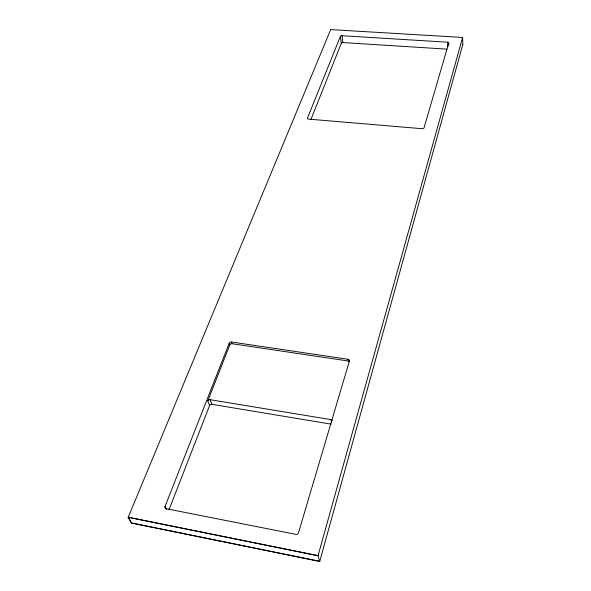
<?xml version="1.0" encoding="UTF-8"?>
<svg xmlns="http://www.w3.org/2000/svg" width="591" height="591" viewBox="0 0 591 591"><rect width="100%" height="100%" fill="white"/><g stroke="black" fill="none" stroke-linecap="round" stroke-linejoin="round"><path stroke-width="0.89" d="M330.709 29.55L128.188 517.332L131.527 523.072L319.724 561.45L462.812 44.451M330.687 29.602L462.605 37.44L318.024 555.769L128.188 517.332M448.709 43.136L424.035 127.841A1.5 1.005 -5.1 0 1 422.27 128.72L308.517 119.116A1.448 0.953 -10.3 0 1 307.519 118.03L340.35 36.472A1.345 0.813 -8.6 0 1 341.975 35.726L447.594 42.197A1.389 0.85 -4.7 0 1 448.709 43.136L448.783 44.886M168.989 509.797L209.583 405.566A1.847 1.492 -24 0 1 211.866 404.318L331.145 424.146M165 506.539L229.212 343.172A1.773 1.389 -19.4 0 1 231.406 342.004L348.092 359.276A1.817 1.492 -10.7 0 1 349.407 361.02L298.47 532.875A2.076 1.884 -28.4 0 1 295.958 534.382L166.108 508.688A2.054 1.707 -34.8 0 1 165 506.539L166.492 509.449M209.583 405.566L207.803 400.934L229.781 344.885L229.212 343.172M310.8 119.796L341.303 43.32L340.35 36.472M131.527 523.072L128.232 517.206L318.061 555.636L319.724 561.45M341.303 43.32A1.33 0.813 -8.6 0 1 342.913 42.574L446.973 49.142M229.781 344.885A1.766 1.389 -19.5 0 1 231.968 343.718L348.417 361.02A1.81 1.485 -10.7 0 1 349.562 361.677M207.803 400.934A1.854 1.5 -23.9 0 1 210.1 399.679L331.004 419.632A1.891 1.625 -14.2 0 1 332.245 420.474M131.571 522.954L319.761 561.317M210.1 399.679L211.866 404.318M231.406 342.004L231.968 343.718M331.004 419.632L331.529 421.967M348.092 359.276L348.417 361.02M341.975 35.726L342.913 42.574M447.594 42.197L447.786 46.578M462.605 37.44L462.797 44.51"/></g></svg>
